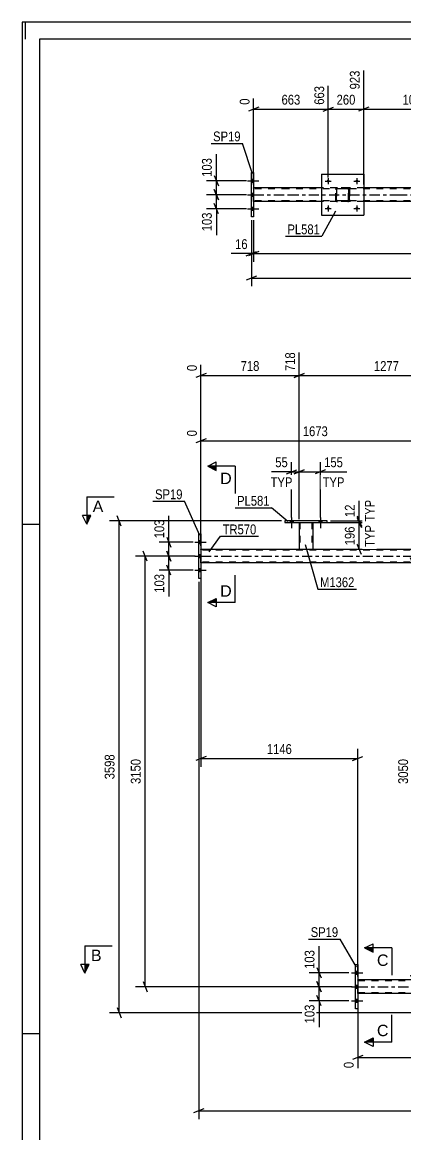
# Model space of a CAD drawing. Header units: millimetres. Extents: x 0 to 841, y 0 to 594.
# Drawn here: x 0 to 111.9, y 268.7 to 594 of the extents above; entities that cross this region are included whole.
import ezdxf

# ---------------------------------------------------------------- set-up
doc = ezdxf.new("R2010")
doc.units = ezdxf.units.MM
doc.linetypes.add('DXK_LINE_DOT2', pattern=[3.9198, 1.9599, -1.9599])
doc.linetypes.add('DXK_LINE_DOT3', pattern=[5.9187, 2.979, -0.9799, 0.9799, -0.9799])
doc.styles.add('Arial', font='ARIAL.TTF', dxfattribs={"height": 0.2})
doc.styles.add('Arial Narrow', font='ARIALN.TTF', dxfattribs={"height": 0.2})

# ---------------------------------------------------------------- blocks, each defined once
blk = doc.blocks.new('Unknown-103655156-1133')
at = {"color": 5, "linetype": 'Continuous'}
for p, q in [((841, 594), (0, 594)), ((0, 594), (0, 0)), ((1, 589), (1, 594)), ((836, 589), (5, 589)), ((5, 589), (5, 5)), ((5, 447), (0, 447)), ((5, 298), (0, 298))]:
    blk.add_line(p, q, dxfattribs=at)
blk = doc.blocks.new('Bolt-103655156-2915 - 2883')
at = {"linetype": 'Continuous'}
for points in [[(67.67, 547.19), (67.67, 548.07), (67.03, 548.07), (67.03, 547.19)], [(67.67, 547.19), (67.67, 548.07), (67.03, 548.07), (67.03, 547.19)], [(67.67, 547.19), (67.67, 548.07), (67.03, 548.07), (67.03, 547.19)], [(67.67, 543.09), (67.67, 543.97), (67.03, 543.97), (67.03, 543.09)], [(67.67, 543.09), (67.67, 543.97), (67.03, 543.97), (67.03, 543.09)], [(67.67, 538.99), (67.67, 539.87), (67.03, 539.87), (67.03, 538.99)], [(67.67, 538.99), (67.67, 539.87), (67.03, 539.87), (67.03, 538.99)], [(67.67, 538.99), (67.67, 539.87), (67.03, 539.87), (67.03, 538.99)]]:
    blk.add_hatch(color=1, dxfattribs=at).paths.add_polyline_path(points)
at = {"color": 1, "linetype": 'Continuous'}
for p, q in [((65.87, 547.63), (69.19, 547.63)), ((65.87, 547.63), (69.19, 547.63)), ((65.87, 547.63), (69.19, 547.63)), ((67.03, 548.07), (67.67, 548.07)), ((67.03, 548.07), (67.67, 548.07)), ((67.03, 548.07), (67.67, 548.07)), ((67.03, 547.19), (67.67, 547.19)), ((67.03, 547.19), (67.67, 547.19)), ((67.03, 547.19), (67.67, 547.19)), ((65.87, 543.53), (69.19, 543.53)), ((65.87, 543.53), (69.19, 543.53)), ((67.03, 543.97), (67.67, 543.97)), ((67.03, 543.97), (67.67, 543.97)), ((67.03, 543.09), (67.67, 543.09)), ((67.03, 543.09), (67.67, 543.09)), ((65.87, 539.43), (69.19, 539.43)), ((65.87, 539.43), (69.19, 539.43)), ((65.87, 539.43), (69.19, 539.43)), ((67.03, 539.87), (67.67, 539.87)), ((67.03, 539.87), (67.67, 539.87)), ((67.03, 539.87), (67.67, 539.87)), ((67.03, 538.99), (67.67, 538.99)), ((67.03, 538.99), (67.67, 538.99)), ((67.03, 538.99), (67.67, 538.99))]:
    blk.add_line(p, q, dxfattribs=at)
blk = doc.blocks.new('Part-103655156-2920 - 2883')
at = {"color": 2, "linetype": 'Continuous'}
for p, q in [((77.79, 545.53), (67.67, 545.53)), ((87.49, 545.53), (77.89, 545.53)), ((109.49, 545.53), (99.89, 545.53)), ((127.87, 545.53), (109.59, 545.53)), ((77.79, 541.53), (67.67, 541.53)), ((87.49, 541.53), (77.89, 541.53)), ((109.49, 541.53), (99.89, 541.53)), ((127.87, 541.53), (109.59, 541.53))]:
    blk.add_line(p, q, dxfattribs=at)
at = {"color": 7, "linetype": 'DXK_LINE_DOT2'}
for p, q in [((67.67, 541.53), (67.67, 545.53)), ((77.79, 545.29), (67.67, 545.29)), ((109.49, 545.29), (77.89, 545.29)), ((99.89, 545.53), (87.49, 545.53)), ((752.38, 545.29), (109.59, 545.29)), ((77.79, 541.77), (67.67, 541.77)), ((109.49, 541.77), (77.89, 541.77)), ((99.89, 541.53), (87.49, 541.53)), ((752.38, 541.77), (109.59, 541.77))]:
    blk.add_line(p, q, dxfattribs=at)
at = {"color": 7, "linetype": 'DXK_LINE_DOT3'}
for p, q in [((67.67, 543.53), (77.79, 543.53)), ((77.89, 543.53), (109.49, 543.53)), ((109.59, 543.53), (752.38, 543.53))]:
    blk.add_line(p, q, dxfattribs=at)
blk = doc.blocks.new('Part-103655156-2999 - 2883')
at = {"color": 7, "linetype": 'DXK_LINE_DOT2'}
for p, q in [((91.69, 545.05), (91.73, 545.23)), ((91.73, 545.23), (91.69, 545.05)), ((91.69, 542.01), (91.69, 545.05)), ((91.69, 545.05), (91.69, 545.05)), ((91.69, 542.01), (91.69, 545.05)), ((91.93, 545.05), (91.95, 545.14)), ((91.95, 545.14), (91.93, 545.05)), ((91.93, 542.01), (91.93, 545.05)), ((91.93, 545.05), (91.93, 545.05)), ((91.93, 545.05), (91.93, 542.01)), ((91.95, 545.14), (92, 545.22)), ((92, 545.22), (91.95, 545.14)), ((91.99, 545.49), (92.17, 545.53)), ((92.17, 545.53), (91.99, 545.49)), ((92, 545.22), (92.08, 545.27)), ((92.08, 545.27), (92, 545.22)), ((92.17, 545.29), (92.08, 545.27)), ((95.21, 545.53), (92.17, 545.53)), ((95.21, 545.29), (92.17, 545.29)), ((95.21, 545.53), (95.39, 545.49)), ((95.39, 545.49), (95.21, 545.53)), ((95.21, 545.29), (95.3, 545.27)), ((95.3, 545.27), (95.38, 545.22)), ((95.38, 545.22), (95.3, 545.27)), ((95.38, 545.22), (95.43, 545.14)), ((95.43, 545.14), (95.38, 545.22)), ((95.43, 545.14), (95.45, 545.05)), ((95.45, 545.05), (95.43, 545.14)), ((95.45, 542.01), (95.45, 545.05)), ((95.45, 545.05), (95.45, 545.05)), ((95.45, 545.05), (95.45, 542.01)), ((95.65, 545.23), (95.69, 545.05)), ((95.69, 545.05), (95.65, 545.23)), ((95.69, 542.01), (95.69, 545.05)), ((95.69, 545.05), (95.69, 545.05)), ((95.69, 545.05), (95.69, 542.01)), ((91.69, 542.01), (91.69, 542.01)), ((91.73, 541.83), (91.69, 542.01)), ((91.69, 542.01), (91.73, 541.83)), ((91.93, 542.01), (91.93, 542.01)), ((91.95, 541.92), (91.93, 542.01)), ((91.93, 542.01), (91.95, 541.92)), ((92, 541.84), (91.95, 541.92)), ((91.95, 541.92), (92, 541.84)), ((92.17, 541.53), (91.99, 541.57)), ((91.99, 541.57), (92.17, 541.53)), ((92.08, 541.79), (92, 541.84)), ((92, 541.84), (92.08, 541.79)), ((92.17, 541.77), (92.08, 541.79)), ((95.21, 541.77), (92.17, 541.77)), ((95.21, 541.53), (92.17, 541.53)), ((95.3, 541.79), (95.21, 541.77)), ((95.39, 541.57), (95.21, 541.53)), ((95.21, 541.53), (95.39, 541.57)), ((95.38, 541.84), (95.3, 541.79)), ((95.3, 541.79), (95.38, 541.84)), ((95.43, 541.92), (95.38, 541.84)), ((95.38, 541.84), (95.43, 541.92)), ((95.45, 542.01), (95.43, 541.92)), ((95.43, 541.92), (95.45, 542.01)), ((95.45, 542.01), (95.45, 542.01)), ((95.69, 542.01), (95.65, 541.83)), ((95.65, 541.83), (95.69, 542.01)), ((95.69, 542.01), (95.69, 542.01))]:
    blk.add_line(p, q, dxfattribs=at)
at = {"color": 7, "linetype": 'DXK_LINE_DOT3'}
blk.add_line((93.69, 543.53), (93.69, 543.53), dxfattribs=at)
at = {"color": 7, "linetype": 'DXK_LINE_DOT2'}
for centre, start, end in [((92.17, 545.05), 112.5, 157.5), ((92.17, 545.05), 112.5, 157.5), ((95.21, 545.05), 22.5, 67.5), ((95.21, 545.05), 22.5, 67.5), ((92.17, 542.01), 202.5, 247.5), ((92.17, 542.01), 202.5, 247.5), ((95.21, 542.01), 292.5, 337.5), ((95.21, 542.01), 292.5, 337.5)]:
    blk.add_arc(centre, 0.48, start, end, dxfattribs=at)
blk = doc.blocks.new('Part-103655156-2946 - 2883')
at = {"color": 2, "linetype": 'Continuous'}
for p, q in [((67.03, 550.03), (67.67, 550.03)), ((67.03, 537.03), (67.03, 550.03)), ((67.67, 550.03), (67.67, 537.03)), ((67.67, 537.03), (67.03, 537.03))]:
    blk.add_line(p, q, dxfattribs=at)
blk = doc.blocks.new('Part-103655156-2998 - 2883')
at = {"color": 2, "linetype": 'Continuous'}
for p, q in [((87.49, 549.53), (87.49, 537.53)), ((87.49, 549.53), (99.89, 549.53)), ((99.89, 549.53), (99.89, 537.53)), ((87.49, 537.53), (99.89, 537.53))]:
    blk.add_line(p, q, dxfattribs=at)
blk = doc.blocks.new('Bolt-103655156-3103 - 2883')
at = {"linetype": 'Continuous'}
for points in [[(89.93, 547.53, -1), (89.05, 547.53, -1)], [(98.33, 547.53, -1), (97.45, 547.53, -1)]]:
    blk.add_hatch(color=1, dxfattribs=at).paths.add_polyline_path(points)
at = {"color": 1, "linetype": 'Continuous'}
for p, q in [((88.61, 547.53), (90.37, 547.53)), ((89.49, 548.41), (89.49, 546.65)), ((97.01, 547.53), (98.77, 547.53)), ((97.89, 548.41), (97.89, 546.65))]:
    blk.add_line(p, q, dxfattribs=at)
blk = doc.blocks.new('Bolt-103655156-3104 - 2883')
at = {"linetype": 'Continuous'}
for points in [[(89.93, 539.53, -1), (89.05, 539.53, -1)], [(98.33, 539.53, -1), (97.45, 539.53, -1)]]:
    blk.add_hatch(color=1, dxfattribs=at).paths.add_polyline_path(points)
at = {"color": 1, "linetype": 'Continuous'}
for p, q in [((89.49, 540.41), (89.49, 538.65)), ((97.89, 540.41), (97.89, 538.65)), ((88.61, 539.53), (90.37, 539.53)), ((97.01, 539.53), (98.77, 539.53))]:
    blk.add_line(p, q, dxfattribs=at)
blk = doc.blocks.new('Bolt-103655156-3763 - 3756')
at = {"linetype": 'Continuous'}
for points in [[(78.35, 447.6), (79.23, 447.6), (79.23, 448.08), (78.35, 448.08)], [(86.75, 447.6), (87.63, 447.6), (87.63, 448.08), (86.75, 448.08)]]:
    blk.add_hatch(color=1, dxfattribs=at).paths.add_polyline_path(points)
at = {"color": 1, "linetype": 'Continuous'}
for p, q in [((78.79, 449.08), (78.79, 445.96)), ((87.19, 449.08), (87.19, 445.96)), ((78.35, 448.08), (78.35, 447.6)), ((79.23, 448.08), (79.23, 447.6)), ((86.75, 448.08), (86.75, 447.6)), ((87.63, 448.08), (87.63, 447.6))]:
    blk.add_line(p, q, dxfattribs=at)
blk = doc.blocks.new('Part-103655156-3783 - 3756')
at = {"color": 2, "linetype": 'Continuous'}
for p, q in [((80.99, 447.6), (80.99, 439.76)), ((84.99, 447.6), (84.99, 439.76)), ((80.99, 439.76), (84.99, 439.76))]:
    blk.add_line(p, q, dxfattribs=at)
at = {"color": 7, "linetype": 'DXK_LINE_DOT2'}
for p, q in [((80.99, 447.6), (84.99, 447.6)), ((80.99, 447.6), (80.99, 447.6)), ((80.99, 447.6), (80.99, 447.6)), ((81.23, 447.6), (81.23, 439.76)), ((84.75, 447.6), (84.75, 439.76)), ((84.99, 447.6), (84.99, 447.6)), ((84.99, 447.6), (84.99, 447.6)), ((84.73, 439.76), (84.69, 439.76)), ((84.69, 439.76), (84.73, 439.76)), ((84.75, 439.76), (84.73, 439.76)), ((84.73, 439.76), (84.75, 439.76))]:
    blk.add_line(p, q, dxfattribs=at)
blk = doc.blocks.new('Part-103655156-3788 - 3756')
at = {"color": 2, "linetype": 'Continuous'}
for p, q in [((76.79, 448.08), (76.79, 447.6)), ((89.19, 448.08), (76.79, 448.08)), ((76.79, 447.6), (89.19, 447.6)), ((89.19, 447.6), (89.19, 448.08))]:
    blk.add_line(p, q, dxfattribs=at)
blk = doc.blocks.new('Bolt-103655156-3792 - 3756')
at = {"linetype": 'Continuous'}
for points in [[(78.35, 447.6), (79.23, 447.6), (79.23, 448.08), (78.35, 448.08)], [(86.75, 447.6), (87.63, 447.6), (87.63, 448.08), (86.75, 448.08)]]:
    blk.add_hatch(color=1, dxfattribs=at).paths.add_polyline_path(points)
at = {"color": 1, "linetype": 'Continuous'}
for p, q in [((78.79, 449.08), (78.79, 445.96)), ((87.19, 449.08), (87.19, 445.96)), ((78.35, 448.08), (78.35, 447.6)), ((79.23, 448.08), (79.23, 447.6)), ((86.75, 448.08), (86.75, 447.6)), ((87.63, 448.08), (87.63, 447.6))]:
    blk.add_line(p, q, dxfattribs=at)
blk = doc.blocks.new('Bolt-103655156-3946 - 3756')
at = {"linetype": 'Continuous'}
for points in [[(98.12, 315.42), (98.12, 316.3), (97.48, 316.3), (97.48, 315.42)], [(98.12, 315.42), (98.12, 316.3), (97.48, 316.3), (97.48, 315.42)], [(98.12, 315.42), (98.12, 316.3), (97.48, 316.3), (97.48, 315.42)], [(98.12, 311.32), (98.12, 312.2), (97.48, 312.2), (97.48, 311.32)], [(98.12, 311.32), (98.12, 312.2), (97.48, 312.2), (97.48, 311.32)], [(98.12, 307.22), (98.12, 308.1), (97.48, 308.1), (97.48, 307.22)], [(98.12, 307.22), (98.12, 308.1), (97.48, 308.1), (97.48, 307.22)], [(98.12, 307.22), (98.12, 308.1), (97.48, 308.1), (97.48, 307.22)]]:
    blk.add_hatch(color=1, dxfattribs=at).paths.add_polyline_path(points)
at = {"color": 1, "linetype": 'Continuous'}
for p, q in [((96.32, 315.86), (99.64, 315.86)), ((96.32, 315.86), (99.64, 315.86)), ((96.32, 315.86), (99.64, 315.86)), ((97.48, 316.3), (98.12, 316.3)), ((97.48, 316.3), (98.12, 316.3)), ((97.48, 316.3), (98.12, 316.3)), ((97.48, 315.42), (98.12, 315.42)), ((97.48, 315.42), (98.12, 315.42)), ((97.48, 315.42), (98.12, 315.42)), ((96.32, 311.76), (99.64, 311.76)), ((96.32, 311.76), (99.64, 311.76)), ((97.48, 312.2), (98.12, 312.2)), ((97.48, 312.2), (98.12, 312.2)), ((97.48, 311.32), (98.12, 311.32)), ((97.48, 311.32), (98.12, 311.32)), ((96.32, 307.66), (99.64, 307.66)), ((96.32, 307.66), (99.64, 307.66)), ((96.32, 307.66), (99.64, 307.66)), ((97.48, 308.1), (98.12, 308.1)), ((97.48, 308.1), (98.12, 308.1)), ((97.48, 308.1), (98.12, 308.1)), ((97.48, 307.22), (98.12, 307.22)), ((97.48, 307.22), (98.12, 307.22)), ((97.48, 307.22), (98.12, 307.22))]:
    blk.add_line(p, q, dxfattribs=at)
blk = doc.blocks.new('Bolt-103655156-3947 - 3756')
at = {"linetype": 'Continuous'}
for points in [[(52.26, 441.42), (52.26, 442.3), (51.62, 442.3), (51.62, 441.42)], [(52.26, 441.42), (52.26, 442.3), (51.62, 442.3), (51.62, 441.42)], [(52.26, 441.42), (52.26, 442.3), (51.62, 442.3), (51.62, 441.42)], [(52.26, 437.32), (52.26, 438.2), (51.62, 438.2), (51.62, 437.32)], [(52.26, 437.32), (52.26, 438.2), (51.62, 438.2), (51.62, 437.32)], [(52.26, 433.22), (52.26, 434.1), (51.62, 434.1), (51.62, 433.22)], [(52.26, 433.22), (52.26, 434.1), (51.62, 434.1), (51.62, 433.22)], [(52.26, 433.22), (52.26, 434.1), (51.62, 434.1), (51.62, 433.22)]]:
    blk.add_hatch(color=1, dxfattribs=at).paths.add_polyline_path(points)
at = {"color": 1, "linetype": 'Continuous'}
for p, q in [((50.46, 441.86), (53.78, 441.86)), ((50.46, 441.86), (53.78, 441.86)), ((50.46, 441.86), (53.78, 441.86)), ((51.62, 442.3), (52.26, 442.3)), ((51.62, 442.3), (52.26, 442.3)), ((51.62, 442.3), (52.26, 442.3)), ((51.62, 441.42), (52.26, 441.42)), ((51.62, 441.42), (52.26, 441.42)), ((51.62, 441.42), (52.26, 441.42)), ((50.46, 437.76), (53.78, 437.76)), ((50.46, 437.76), (53.78, 437.76)), ((51.62, 438.2), (52.26, 438.2)), ((51.62, 438.2), (52.26, 438.2)), ((51.62, 437.32), (52.26, 437.32)), ((51.62, 437.32), (52.26, 437.32)), ((50.46, 433.66), (53.78, 433.66)), ((50.46, 433.66), (53.78, 433.66)), ((50.46, 433.66), (53.78, 433.66)), ((51.62, 434.1), (52.26, 434.1)), ((51.62, 434.1), (52.26, 434.1)), ((51.62, 434.1), (52.26, 434.1)), ((51.62, 433.22), (52.26, 433.22)), ((51.62, 433.22), (52.26, 433.22)), ((51.62, 433.22), (52.26, 433.22))]:
    blk.add_line(p, q, dxfattribs=at)
blk = doc.blocks.new('Part-103655156-3975 - 3756')
at = {"color": 2, "linetype": 'Continuous'}
for p, q in [((163.59, 313.76), (98.12, 313.76)), ((243.98, 309.76), (98.12, 309.76))]:
    blk.add_line(p, q, dxfattribs=at)
at = {"color": 7, "linetype": 'DXK_LINE_DOT2'}
for p, q in [((98.12, 309.76), (98.12, 313.76)), ((656.85, 313.52), (98.12, 313.52)), ((656.85, 310), (98.12, 310))]:
    blk.add_line(p, q, dxfattribs=at)
at = {"color": 7, "linetype": 'DXK_LINE_DOT3'}
blk.add_line((98.12, 311.76), (656.85, 311.76), dxfattribs=at)
blk = doc.blocks.new('Part-103655156-3980 - 3756')
at = {"color": 2, "linetype": 'Continuous'}
for p, q in [((97.48, 305.26), (97.48, 318.26)), ((97.48, 318.26), (98.12, 318.26)), ((98.12, 318.26), (98.12, 305.26)), ((98.12, 305.26), (97.48, 305.26))]:
    blk.add_line(p, q, dxfattribs=at)
blk = doc.blocks.new('Part-103655156-3996 - 3756')
at = {"color": 2, "linetype": 'Continuous'}
for p, q in [((52.26, 439.76), (752.38, 439.76)), ((119.19, 435.76), (52.26, 435.76))]:
    blk.add_line(p, q, dxfattribs=at)
at = {"color": 7, "linetype": 'DXK_LINE_DOT2'}
for p, q in [((52.26, 435.76), (52.26, 439.76)), ((752.38, 439.52), (52.26, 439.52)), ((752.38, 436), (52.26, 436))]:
    blk.add_line(p, q, dxfattribs=at)
at = {"color": 7, "linetype": 'DXK_LINE_DOT3'}
blk.add_line((52.26, 437.76), (752.38, 437.76), dxfattribs=at)
blk = doc.blocks.new('Part-103655156-4181 - 3756')
at = {"color": 2, "linetype": 'Continuous'}
for p, q in [((51.62, 431.26), (51.62, 444.26)), ((51.62, 444.26), (52.26, 444.26)), ((52.26, 444.26), (52.26, 431.26)), ((52.26, 431.26), (51.62, 431.26))]:
    blk.add_line(p, q, dxfattribs=at)
blk = doc.blocks.new('StraightDimension-103655156-3594 - 2883')
at = {"color": 7, "linetype": 'Continuous'}
for p, q in [((65.58, 543.53), (53.93, 543.53)), ((56.18, 545.03), (57.38, 542.03)), ((56.78, 539.43), (56.78, 543.53)), ((57.38, 537.93), (56.18, 540.93)), ((65.58, 539.43), (53.93, 539.43))]:
    blk.add_line(p, q, dxfattribs=at)
at = {"color": 0}
blk.add_wipeout([(56.03, 538.91), (51.83, 538.91), (51.83, 532.22), (56.03, 532.22)], dxfattribs=at)
at = {"color": 7, "linetype": 'Continuous'}
blk.add_line((56.78, 539.43), (56.78, 531.7), dxfattribs=at)
blk.add_line((56.78, 539.43), (56.78, 531.7), dxfattribs=at)
at = {"color": 3, "style": 'Arial Narrow'}
blk.add_text('103', height=2.863, rotation=90.0002, dxfattribs=at).set_placement((55.43, 532.82))
blk = doc.blocks.new('StraightDimension-103655156-3546 - 2883')
at = {"color": 7, "linetype": 'Continuous'}
for p, q in [((99.89, 546.53), (99.89, 579.84)), ((129.87, 548.53), (129.87, 577.17)), ((101.39, 569.15), (98.39, 567.95)), ((99.89, 568.55), (129.87, 568.55)), ((128.37, 567.95), (131.37, 569.15))]:
    blk.add_line(p, q, dxfattribs=at)
at = {"color": 0, "linetype": 'Continuous'}
blk.add_wipeout([(129.27, 577.77), (125.07, 577.77), (125.07, 569.25), (129.27, 569.25)], dxfattribs=at)
at = {"color": 0}
blk.add_wipeout([(119.14, 569.3), (119.14, 573.5), (110.62, 573.5), (110.62, 569.3)], dxfattribs=at)
at = {"color": 3, "linetype": 'Continuous', "style": 'Arial Narrow'}
blk.add_text('1940', height=2.863, rotation=90.0002, dxfattribs=at).set_placement((128.67, 569.85))
at = {"color": 3, "style": 'Arial Narrow'}
blk.add_text('1017', height=2.863, dxfattribs=at).set_placement((111.22, 569.9))
blk = doc.blocks.new('StraightDimension-103655156-3560 - 2883')
at = {"color": 7, "linetype": 'Continuous'}
for p, q in [((99.89, 546.53), (99.89, 579.84)), ((89.49, 548.53), (89.49, 575.34)), ((87.99, 567.95), (90.99, 569.15)), ((89.49, 568.55), (99.89, 568.55)), ((101.39, 569.15), (98.39, 567.95))]:
    blk.add_line(p, q, dxfattribs=at)
at = {"color": 0}
blk.add_wipeout([(98.03, 569.3), (98.03, 573.5), (91.35, 573.5), (91.35, 569.3)], dxfattribs=at)
at = {"color": 0, "linetype": 'Continuous'}
blk.add_wipeout([(99.29, 580.44), (95.09, 580.44), (95.09, 573.75), (99.29, 573.75)], dxfattribs=at)
at = {"color": 3, "linetype": 'Continuous', "style": 'Arial Narrow'}
blk.add_text('923', height=2.863, rotation=90.0002, dxfattribs=at).set_placement((98.69, 574.35))
at = {"color": 3, "style": 'Arial Narrow'}
blk.add_text('260', height=2.863, dxfattribs=at).set_placement((91.95, 569.9))
blk = doc.blocks.new('StraightDimension-103655156-3574 - 2883')
at = {"color": 7, "linetype": 'Continuous'}
for p, q in [((89.49, 548.53), (89.49, 575.34)), ((67.67, 546.53), (67.67, 571.68)), ((69.17, 569.15), (66.17, 567.95)), ((67.67, 568.55), (89.49, 568.55)), ((87.99, 567.95), (90.99, 569.15))]:
    blk.add_line(p, q, dxfattribs=at)
at = {"color": 0, "linetype": 'Continuous'}
for points in [[(88.89, 575.94), (84.69, 575.94), (84.69, 569.25), (88.89, 569.25)], [(67.07, 572.28), (62.87, 572.28), (62.87, 569.25), (67.07, 569.25)]]:
    blk.add_wipeout(points, dxfattribs=at)
at = {"color": 0}
blk.add_wipeout([(81.92, 569.3), (81.92, 573.5), (75.24, 573.5), (75.24, 569.3)], dxfattribs=at)
at = {"color": 3, "style": 'Arial Narrow'}
blk.add_text('663', height=2.863, dxfattribs=at).set_placement((75.84, 569.9))
at = {"color": 3, "linetype": 'Continuous', "style": 'Arial Narrow'}
for s, height, p in [('663', 2.863, (88.29, 569.85)), ('0', 2.86, (66.47, 569.85))]:
    blk.add_text(s, height=height, rotation=90.0002, dxfattribs=at).set_placement(p)
blk = doc.blocks.new('StraightDimension-103655156-3584 - 2883')
at = {"color": 7, "linetype": 'Continuous'}
for p, q in [((65.58, 547.63), (53.93, 547.63)), ((56.18, 549.13), (57.38, 546.13)), ((56.78, 543.53), (56.78, 547.63)), ((65.58, 543.53), (53.93, 543.53)), ((57.38, 542.03), (56.18, 545.03))]:
    blk.add_line(p, q, dxfattribs=at)
at = {"color": 0}
blk.add_wipeout([(56.03, 554.84), (51.83, 554.84), (51.83, 548.16), (56.03, 548.16)], dxfattribs=at)
at = {"color": 7, "linetype": 'Continuous'}
blk.add_line((56.78, 547.63), (56.78, 555.37), dxfattribs=at)
blk.add_line((56.78, 547.63), (56.78, 555.37), dxfattribs=at)
at = {"color": 3, "style": 'Arial Narrow'}
blk.add_text('103', height=2.863, rotation=90.0002, dxfattribs=at).set_placement((55.43, 548.76))
blk = doc.blocks.new('StraightDimension-103655156-3615 - 2883')
at = {"color": 7, "linetype": 'Continuous'}
for p, q in [((67.67, 536.03), (67.67, 523.88)), ((69.17, 526.88), (66.17, 525.68)), ((67.67, 526.28), (752.38, 526.28))]:
    blk.add_line(p, q, dxfattribs=at)
blk = doc.blocks.new('StraightDimension-103655156-3625 - 2883')
at = {"color": 7, "linetype": 'Continuous'}
for p, q in [((67.03, 536.03), (67.03, 523.88)), ((67.67, 536.03), (67.67, 523.88)), ((65.53, 525.68), (68.53, 526.88)), ((69.17, 526.88), (66.17, 525.68)), ((67.03, 526.28), (67.67, 526.28))]:
    blk.add_line(p, q, dxfattribs=at)
at = {"color": 0}
blk.add_wipeout([(66.5, 527.03), (66.5, 531.23), (61.65, 531.23), (61.65, 527.03)], dxfattribs=at)
at = {"color": 7, "linetype": 'Continuous'}
blk.add_line((67.03, 526.28), (61.12, 526.28), dxfattribs=at)
blk.add_line((67.03, 526.28), (61.12, 526.28), dxfattribs=at)
at = {"color": 3, "style": 'Arial Narrow'}
blk.add_text('16', height=2.863, dxfattribs=at).set_placement((62.25, 527.63))
blk = doc.blocks.new('StraightDimension-103655156-3636 - 2883')
at = {"color": 7, "linetype": 'Continuous'}
for p, q in [((67.03, 536.03), (67.03, 516.73)), ((68.53, 519.73), (65.53, 518.53)), ((67.03, 519.13), (753.02, 519.13))]:
    blk.add_line(p, q, dxfattribs=at)
blk = doc.blocks.new('StraightDimension-103655156-5125 - 3756')
at = {"color": 7, "linetype": 'Continuous'}
for p, q in [((42.27, 439.26), (43.47, 436.26)), ((49.96, 437.76), (40.02, 437.76)), ((42.87, 433.66), (42.87, 437.76)), ((49.96, 433.66), (40.02, 433.66)), ((43.47, 432.16), (42.27, 435.16))]:
    blk.add_line(p, q, dxfattribs=at)
at = {"color": 0}
blk.add_wipeout([(42.12, 433.13), (37.92, 433.13), (37.92, 426.45), (42.12, 426.45)], dxfattribs=at)
at = {"color": 7, "linetype": 'Continuous'}
blk.add_line((42.87, 433.66), (42.87, 425.92), dxfattribs=at)
blk.add_line((42.87, 433.66), (42.87, 425.92), dxfattribs=at)
at = {"color": 3, "style": 'Arial Narrow'}
blk.add_text('103', height=2.863, rotation=90.0002, dxfattribs=at).set_placement((41.52, 427.05))
blk = doc.blocks.new('StraightDimension-103655156-4914 - 3756')
at = {"color": 7, "linetype": 'Continuous'}
for p, q in [((52.26, 434.76), (52.26, 376.13)), ((98.12, 314.76), (98.12, 381.38)), ((53.76, 379.13), (50.76, 377.93)), ((52.26, 378.53), (98.12, 378.53)), ((96.62, 377.93), (99.62, 379.13))]:
    blk.add_line(p, q, dxfattribs=at)
at = {"color": 0}
blk.add_wipeout([(79.45, 379.28), (79.45, 383.48), (70.94, 383.48), (70.94, 379.28)], dxfattribs=at)
at = {"color": 3, "style": 'Arial Narrow'}
blk.add_text('1146', height=2.863, dxfattribs=at).set_placement((71.54, 379.88))
blk = doc.blocks.new('StraightDimension-103655156-4549 - 3756')
at = {"color": 7, "linetype": 'Continuous'}
for p, q in [((51.62, 430.26), (51.62, 273.02)), ((53.12, 276.02), (50.12, 274.82)), ((51.62, 275.42), (795.3, 275.42))]:
    blk.add_line(p, q, dxfattribs=at)
blk = doc.blocks.new('StraightDimension-103655156-4942 - 3756')
at = {"color": 7, "linetype": 'Continuous'}
for p, q in [((97.98, 449.1), (99.18, 446.1)), ((85.99, 447.6), (100.98, 447.6)), ((98.58, 439.76), (98.58, 447.6)), ((85.99, 439.76), (100.98, 439.76)), ((99.18, 438.26), (97.98, 441.26))]:
    blk.add_line(p, q, dxfattribs=at)
at = {"color": 0}
blk.add_wipeout([(97.83, 447.02), (93.63, 447.02), (93.63, 440.34), (97.83, 440.34)], dxfattribs=at)
at = {"color": 0, "linetype": 'Continuous'}
blk.add_wipeout([(103.68, 447.47), (99.48, 447.47), (99.48, 439.88), (103.68, 439.88)], dxfattribs=at)
at = {"color": 3, "style": 'Arial Narrow'}
blk.add_text('196', height=2.863, rotation=90.0002, dxfattribs=at).set_placement((97.23, 440.94))
at = {"color": 3, "linetype": 'Continuous', "style": 'Arial Narrow'}
blk.add_text('TYP', height=2.863, rotation=90.0002, dxfattribs=at).set_placement((103.08, 440.48))
blk = doc.blocks.new('StraightDimension-103655156-8568 - 3756')
at = {"color": 7, "linetype": 'Continuous'}
for p, q in [((163.59, 312.76), (163.59, 282.45)), ((98.12, 308.76), (98.12, 287.94)), ((99.62, 291.67), (96.62, 290.47)), ((98.12, 291.07), (163.59, 291.07)), ((162.09, 290.47), (165.09, 291.67))]:
    blk.add_line(p, q, dxfattribs=at)
at = {"color": 0}
blk.add_wipeout([(135.11, 291.82), (135.11, 296.02), (126.6, 296.02), (126.6, 291.82)], dxfattribs=at)
at = {"color": 0, "linetype": 'Continuous'}
for points in [[(97.52, 290.37), (93.32, 290.37), (93.32, 287.34), (97.52, 287.34)], [(162.99, 290.37), (158.79, 290.37), (158.79, 281.85), (162.99, 281.85)]]:
    blk.add_wipeout(points, dxfattribs=at)
at = {"color": 3, "style": 'Arial Narrow'}
blk.add_text('1637', height=2.863, dxfattribs=at).set_placement((127.2, 292.42))
at = {"color": 3, "linetype": 'Continuous', "style": 'Arial Narrow'}
for s, height, p in [('0', 2.86, (96.92, 287.94)), ('1637', 2.863, (162.39, 282.45))]:
    blk.add_text(s, height=height, rotation=90.0002, dxfattribs=at).set_placement(p)
blk = doc.blocks.new('StraightDimension-103655156-12560 - 3756')
at = {"color": 7, "linetype": 'Continuous'}
for p, q in [((114.79, 434.26), (113.59, 437.26)), ((116.53, 435.76), (111.34, 435.76)), ((114.19, 313.76), (114.19, 435.76)), ((113.27, 313.76), (111.34, 313.76)), ((113.59, 315.26), (114.79, 312.26))]:
    blk.add_line(p, q, dxfattribs=at)
at = {"color": 0}
blk.add_wipeout([(113.44, 379.01), (109.24, 379.01), (109.24, 370.5), (113.44, 370.5)], dxfattribs=at)
at = {"color": 3, "style": 'Arial Narrow'}
blk.add_text('3050', height=2.863, rotation=90.0002, dxfattribs=at).set_placement((112.84, 371.1))
blk = doc.blocks.new('StraightDimension-103655156-15817 - 3756')
at = {"color": 7, "linetype": 'Continuous'}
for p, q in [((78.79, 449.08), (78.79, 465.3)), ((80.99, 448.6), (80.99, 465.3)), ((77.29, 461.85), (80.29, 463.05)), ((78.79, 462.45), (80.99, 462.45)), ((82.49, 463.05), (79.49, 461.85))]:
    blk.add_line(p, q, dxfattribs=at)
at = {"color": 0}
blk.add_wipeout([(78.26, 463.2), (78.26, 467.4), (73.41, 467.4), (73.41, 463.2)], dxfattribs=at)
at = {"color": 7, "linetype": 'Continuous'}
blk.add_line((78.79, 462.45), (72.88, 462.45), dxfattribs=at)
at = {"color": 3, "style": 'Arial Narrow'}
blk.add_text('55', height=2.863, dxfattribs=at).set_placement((74.01, 463.8))
at = {"color": 0, "linetype": 'Continuous'}
blk.add_wipeout([(79.63, 457.35), (79.63, 461.55), (72.04, 461.55), (72.04, 457.35)], dxfattribs=at)
at = {"color": 7, "linetype": 'Continuous'}
blk.add_line((78.79, 462.45), (72.88, 462.45), dxfattribs=at)
at = {"color": 3, "linetype": 'Continuous', "style": 'Arial Narrow'}
blk.add_text('TYP', height=2.863, dxfattribs=at).set_placement((72.64, 457.95))
blk = doc.blocks.new('StraightDimension-103655156-9469 - 3756')
at = {"color": 7, "linetype": 'Continuous'}
for p, q in [((132.07, 448.6), (132.07, 499.23)), ((80.99, 448.6), (80.99, 497.4)), ((82.49, 491.22), (79.49, 490.02)), ((130.57, 490.02), (133.57, 491.22)), ((80.99, 490.62), (132.07, 490.62))]:
    blk.add_line(p, q, dxfattribs=at)
at = {"color": 0, "linetype": 'Continuous'}
blk.add_wipeout([(131.47, 499.83), (127.27, 499.83), (127.27, 491.32), (131.47, 491.32)], dxfattribs=at)
at = {"color": 0}
blk.add_wipeout([(110.78, 491.37), (110.78, 495.57), (102.27, 495.57), (102.27, 491.37)], dxfattribs=at)
at = {"color": 3, "linetype": 'Continuous', "style": 'Arial Narrow'}
blk.add_text('1995', height=2.863, rotation=90.0002, dxfattribs=at).set_placement((130.87, 491.92))
at = {"color": 3, "style": 'Arial Narrow'}
blk.add_text('1277', height=2.863, dxfattribs=at).set_placement((102.87, 491.97))
blk = doc.blocks.new('StraightDimension-103655156-5135 - 3756')
at = {"color": 7, "linetype": 'Continuous'}
for p, q in [((42.27, 443.36), (43.47, 440.36)), ((49.96, 441.86), (40.02, 441.86)), ((43.47, 436.26), (42.27, 439.26)), ((42.87, 437.76), (42.87, 441.86)), ((49.96, 437.76), (40.02, 437.76))]:
    blk.add_line(p, q, dxfattribs=at)
at = {"color": 0}
blk.add_wipeout([(42.12, 449.06), (37.92, 449.06), (37.92, 442.38), (42.12, 442.38)], dxfattribs=at)
at = {"color": 7, "linetype": 'Continuous'}
blk.add_line((42.87, 441.86), (42.87, 449.59), dxfattribs=at)
blk.add_line((42.87, 441.86), (42.87, 449.59), dxfattribs=at)
at = {"color": 3, "style": 'Arial Narrow'}
blk.add_text('103', height=2.863, rotation=90.0002, dxfattribs=at).set_placement((41.52, 442.98))
blk = doc.blocks.new('StraightDimension-103655156-4216 - 3756')
at = {"color": 7, "linetype": 'Continuous'}
for p, q in [((28.93, 446.58), (27.73, 449.58)), ((75.79, 448.08), (25.48, 448.08)), ((28.33, 304.15), (28.33, 448.08)), ((242.98, 304.15), (25.48, 304.15)), ((27.73, 305.65), (28.93, 302.65))]:
    blk.add_line(p, q, dxfattribs=at)
at = {"color": 0}
blk.add_wipeout([(27.58, 380.37), (23.38, 380.37), (23.38, 371.86), (27.58, 371.86)], dxfattribs=at)
at = {"color": 3, "style": 'Arial Narrow'}
blk.add_text('3598', height=2.863, rotation=90.0002, dxfattribs=at).set_placement((26.98, 372.46))
blk = doc.blocks.new('StraightDimension-103655156-4241 - 3756')
at = {"color": 7, "linetype": 'Continuous'}
for p, q in [((36.57, 436.26), (35.37, 439.26)), ((50.62, 437.76), (33.12, 437.76)), ((35.97, 311.76), (35.97, 437.76)), ((35.37, 313.26), (36.57, 310.26)), ((96.48, 311.76), (33.12, 311.76))]:
    blk.add_line(p, q, dxfattribs=at)
at = {"color": 0}
blk.add_wipeout([(35.22, 379.01), (31.02, 379.01), (31.02, 370.5), (35.22, 370.5)], dxfattribs=at)
at = {"color": 3, "style": 'Arial Narrow'}
blk.add_text('3150', height=2.863, rotation=90.0002, dxfattribs=at).set_placement((34.62, 371.1))
blk = doc.blocks.new('StraightDimension-103655156-4934 - 3756')
at = {"color": 7, "linetype": 'Continuous'}
for p, q in [((97.98, 449.58), (99.18, 446.58)), ((99.18, 446.1), (97.98, 449.1)), ((85.99, 447.6), (100.98, 447.6)), ((90.19, 448.08), (100.98, 448.08)), ((98.58, 447.6), (98.58, 448.08))]:
    blk.add_line(p, q, dxfattribs=at)
at = {"color": 0}
blk.add_wipeout([(97.83, 453.46), (93.63, 453.46), (93.63, 448.6), (97.83, 448.6)], dxfattribs=at)
at = {"color": 7, "linetype": 'Continuous'}
blk.add_line((98.58, 448.08), (98.58, 453.98), dxfattribs=at)
at = {"color": 3, "style": 'Arial Narrow'}
blk.add_text('12', height=2.863, rotation=90.0002, dxfattribs=at).set_placement((97.23, 449.2))
at = {"color": 0, "linetype": 'Continuous'}
blk.add_wipeout([(103.68, 454.82), (99.48, 454.82), (99.48, 447.23), (103.68, 447.23)], dxfattribs=at)
at = {"color": 7, "linetype": 'Continuous'}
blk.add_line((98.58, 448.08), (98.58, 453.98), dxfattribs=at)
at = {"color": 3, "linetype": 'Continuous', "style": 'Arial Narrow'}
blk.add_text('TYP', height=2.863, rotation=90.0002, dxfattribs=at).set_placement((103.08, 447.83))
blk = doc.blocks.new('StraightDimension-103655156-5146 - 3756')
at = {"color": 7, "linetype": 'Continuous'}
for p, q in [((95.55, 315.86), (83.96, 315.86)), ((86.21, 317.36), (87.41, 314.36)), ((86.81, 311.76), (86.81, 315.86)), ((87.41, 310.26), (86.21, 313.26)), ((95.55, 311.76), (83.96, 311.76))]:
    blk.add_line(p, q, dxfattribs=at)
at = {"color": 0}
blk.add_wipeout([(86.06, 323.06), (81.86, 323.06), (81.86, 316.38), (86.06, 316.38)], dxfattribs=at)
at = {"color": 7, "linetype": 'Continuous'}
blk.add_line((86.81, 315.86), (86.81, 323.59), dxfattribs=at)
blk.add_line((86.81, 315.86), (86.81, 323.59), dxfattribs=at)
at = {"color": 3, "style": 'Arial Narrow'}
blk.add_text('103', height=2.863, rotation=90.0002, dxfattribs=at).set_placement((85.46, 316.98))
blk = doc.blocks.new('StraightDimension-103655156-5156 - 3756')
at = {"color": 7, "linetype": 'Continuous'}
for p, q in [((86.21, 313.26), (87.41, 310.26)), ((95.55, 311.76), (83.96, 311.76)), ((87.41, 306.16), (86.21, 309.16)), ((86.81, 307.66), (86.81, 311.76)), ((95.55, 307.66), (83.96, 307.66))]:
    blk.add_line(p, q, dxfattribs=at)
at = {"color": 0}
blk.add_wipeout([(86.06, 307.13), (81.86, 307.13), (81.86, 300.45), (86.06, 300.45)], dxfattribs=at)
at = {"color": 7, "linetype": 'Continuous'}
blk.add_line((86.81, 307.66), (86.81, 299.92), dxfattribs=at)
blk.add_line((86.81, 307.66), (86.81, 299.92), dxfattribs=at)
at = {"color": 3, "style": 'Arial Narrow'}
blk.add_text('103', height=2.863, rotation=90.0002, dxfattribs=at).set_placement((85.46, 301.05))
blk = doc.blocks.new('StraightDimension-103655156-9080 - 3756')
at = {"color": 7, "linetype": 'Continuous'}
for p, q in [((119.19, 436.76), (119.19, 480.14)), ((53.76, 472.13), (50.76, 470.93)), ((52.26, 445.26), (52.26, 474.66)), ((117.69, 470.93), (120.69, 472.13)), ((52.26, 471.53), (119.19, 471.53))]:
    blk.add_line(p, q, dxfattribs=at)
at = {"color": 0, "linetype": 'Continuous'}
for points in [[(118.59, 480.74), (114.39, 480.74), (114.39, 472.23), (118.59, 472.23)], [(51.66, 475.26), (47.46, 475.26), (47.46, 472.23), (51.66, 472.23)]]:
    blk.add_wipeout(points, dxfattribs=at)
at = {"color": 0}
blk.add_wipeout([(89.98, 472.28), (89.98, 476.48), (81.47, 476.48), (81.47, 472.28)], dxfattribs=at)
at = {"color": 3, "linetype": 'Continuous', "style": 'Arial Narrow'}
for s, height, p in [('1673', 2.863, (117.99, 472.83)), ('0', 2.86, (51.06, 472.83))]:
    blk.add_text(s, height=height, rotation=90.0002, dxfattribs=at).set_placement(p)
at = {"color": 3, "style": 'Arial Narrow'}
blk.add_text('1673', height=2.863, dxfattribs=at).set_placement((82.07, 472.88))
blk = doc.blocks.new('StraightDimension-103655156-9470 - 3756')
at = {"color": 7, "linetype": 'Continuous'}
for p, q in [((80.99, 448.6), (80.99, 497.4)), ((53.76, 491.22), (50.76, 490.02)), ((52.26, 440.76), (52.26, 493.75)), ((79.49, 490.02), (82.49, 491.22)), ((52.26, 490.62), (80.99, 490.62))]:
    blk.add_line(p, q, dxfattribs=at)
at = {"color": 0, "linetype": 'Continuous'}
for points in [[(80.39, 498), (76.19, 498), (76.19, 491.32), (80.39, 491.32)], [(51.66, 494.35), (47.46, 494.35), (47.46, 491.32), (51.66, 491.32)]]:
    blk.add_wipeout(points, dxfattribs=at)
at = {"color": 0}
blk.add_wipeout([(69.97, 491.37), (69.97, 495.57), (63.28, 495.57), (63.28, 491.37)], dxfattribs=at)
at = {"color": 3, "style": 'Arial Narrow'}
blk.add_text('718', height=2.863, dxfattribs=at).set_placement((63.88, 491.97))
at = {"color": 3, "linetype": 'Continuous', "style": 'Arial Narrow'}
for s, height, p in [('718', 2.863, (79.79, 491.92)), ('0', 2.86, (51.06, 491.92))]:
    blk.add_text(s, height=height, rotation=90.0002, dxfattribs=at).set_placement(p)
blk = doc.blocks.new('StraightDimension-103655156-15816 - 3756')
at = {"color": 7, "linetype": 'Continuous'}
for p, q in [((80.99, 448.6), (80.99, 465.3)), ((87.19, 449.08), (87.19, 465.3)), ((79.49, 461.85), (82.49, 463.05)), ((80.99, 462.45), (87.19, 462.45)), ((88.69, 463.05), (85.69, 461.85))]:
    blk.add_line(p, q, dxfattribs=at)
at = {"color": 0}
blk.add_wipeout([(94.4, 463.2), (94.4, 467.4), (87.71, 467.4), (87.71, 463.2)], dxfattribs=at)
at = {"color": 7, "linetype": 'Continuous'}
blk.add_line((87.19, 462.45), (94.92, 462.45), dxfattribs=at)
at = {"color": 3, "style": 'Arial Narrow'}
blk.add_text('155', height=2.863, dxfattribs=at).set_placement((88.31, 463.8))
at = {"color": 0, "linetype": 'Continuous'}
blk.add_wipeout([(94.85, 457.35), (94.85, 461.55), (87.26, 461.55), (87.26, 457.35)], dxfattribs=at)
at = {"color": 7, "linetype": 'Continuous'}
blk.add_line((87.19, 462.45), (94.92, 462.45), dxfattribs=at)
at = {"color": 3, "linetype": 'Continuous', "style": 'Arial Narrow'}
blk.add_text('TYP', height=2.863, dxfattribs=at).set_placement((87.86, 457.95))
blk = doc.blocks.new('Mark-103655156-2942 - 2883')
at = {"color": 0}
blk.add_wipeout([(63.86, 559.15), (63.86, 562.15), (55.82, 562.15), (55.82, 559.15)], dxfattribs=at)
blk.add_wipeout([(63.86, 559.15), (63.86, 562.15), (55.82, 562.15), (55.82, 559.15)], dxfattribs=at)
at = {"color": 30, "linetype": 'Continuous'}
for p in [(55.22, 558.55), (67.35, 549.67)]:
    blk.add_line(p, (64.46, 558.55), dxfattribs=at)
at = {"color": 3, "style": 'Arial Narrow'}
blk.add_text('SP19', height=2.863, dxfattribs=at).set_placement((55.82, 559.15))
blk = doc.blocks.new('Mark-103655156-2994 - 2883')
at = {"color": 0}
blk.add_wipeout([(87.06, 531.96), (87.06, 534.96), (77.56, 534.96), (77.56, 531.96)], dxfattribs=at)
blk.add_wipeout([(87.06, 531.96), (87.06, 534.96), (77.56, 534.96), (77.56, 531.96)], dxfattribs=at)
at = {"color": 30, "linetype": 'Continuous'}
for p in [(91.59, 538.7), (76.96, 531.36)]:
    blk.add_line(p, (87.66, 531.36), dxfattribs=at)
at = {"color": 3, "style": 'Arial Narrow'}
blk.add_text('PL581', height=2.863, dxfattribs=at).set_placement((77.56, 531.96))
blk = doc.blocks.new('Mark-103655156-3779 - 3756')
at = {"color": 0}
blk.add_wipeout([(97.15, 428.7), (97.15, 431.7), (87.1, 431.7), (87.1, 428.7)], dxfattribs=at)
blk.add_wipeout([(97.15, 428.7), (97.15, 431.7), (87.1, 431.7), (87.1, 428.7)], dxfattribs=at)
at = {"color": 30, "linetype": 'Continuous'}
for p, q in [((82.79, 441.2), (86.5, 428.1)), ((86.5, 428.1), (97.75, 428.1))]:
    blk.add_line(p, q, dxfattribs=at)
at = {"color": 3, "style": 'Arial Narrow'}
blk.add_text('M1362', height=2.863, dxfattribs=at).set_placement((87.1, 428.7))
blk = doc.blocks.new('Mark-103655156-3784 - 3756')
at = {"color": 0}
blk.add_wipeout([(72.35, 452.52), (72.35, 455.52), (62.84, 455.52), (62.84, 452.52)], dxfattribs=at)
blk.add_wipeout([(72.35, 452.52), (72.35, 455.52), (62.84, 455.52), (62.84, 452.52)], dxfattribs=at)
at = {"color": 30, "linetype": 'Continuous'}
for p in [(62.24, 451.92), (77.64, 447.88)]:
    blk.add_line(p, (72.95, 451.92), dxfattribs=at)
at = {"color": 3, "style": 'Arial Narrow'}
blk.add_text('PL581', height=2.863, dxfattribs=at).set_placement((62.84, 452.52))
blk = doc.blocks.new('Mark-103655156-3976 - 3756')
at = {"color": 0}
blk.add_wipeout([(92.41, 326.3), (92.41, 329.3), (84.37, 329.3), (84.37, 326.3)], dxfattribs=at)
blk.add_wipeout([(92.41, 326.3), (92.41, 329.3), (84.37, 329.3), (84.37, 326.3)], dxfattribs=at)
at = {"color": 30, "linetype": 'Continuous'}
for p in [(83.77, 325.7), (97.8, 317.5)]:
    blk.add_line(p, (93.01, 325.7), dxfattribs=at)
at = {"color": 3, "style": 'Arial Narrow'}
blk.add_text('SP19', height=2.863, dxfattribs=at).set_placement((84.37, 326.3))
blk = doc.blocks.new('Mark-103655156-3992 - 3756')
at = {"color": 0}
blk.add_wipeout([(68.47, 444.16), (68.47, 447.16), (58.61, 447.16), (58.61, 444.16)], dxfattribs=at)
blk.add_wipeout([(68.47, 444.16), (68.47, 447.16), (58.61, 447.16), (58.61, 444.16)], dxfattribs=at)
at = {"color": 30, "linetype": 'Continuous'}
for p, q in [((54.67, 439.05), (58.01, 443.56)), ((58.01, 443.56), (69.07, 443.56))]:
    blk.add_line(p, q, dxfattribs=at)
at = {"color": 3, "style": 'Arial Narrow'}
blk.add_text('TR570', height=2.863, dxfattribs=at).set_placement((58.61, 444.16))
blk = doc.blocks.new('Mark-103655156-4177 - 3756')
at = {"color": 0}
blk.add_wipeout([(46.88, 454.43), (46.88, 457.43), (38.84, 457.43), (38.84, 454.43)], dxfattribs=at)
blk.add_wipeout([(46.88, 454.43), (46.88, 457.43), (38.84, 457.43), (38.84, 454.43)], dxfattribs=at)
at = {"color": 30, "linetype": 'Continuous'}
for p in [(38.24, 453.83), (51.98, 443.81)]:
    blk.add_line(p, (47.48, 453.83), dxfattribs=at)
at = {"color": 3, "style": 'Arial Narrow'}
blk.add_text('SP19', height=2.863, dxfattribs=at).set_placement((38.84, 454.43))
blk = doc.blocks.new('SectionMark-103655156-5350 - 3756')
at = {"color": 6, "linetype": 'Continuous'}
for p, q in [((18.34, 323.76), (18.34, 315.76)), ((18.34, 315.76), (17.09, 318.26))]:
    blk.add_line(p, q, dxfattribs=at)
at = {"color": 0, "linetype": 'Continuous'}
blk.add_wipeout([(23.2, 319.26), (23.2, 322.76), (20.09, 322.76), (20.09, 319.26)], dxfattribs=at)
at = {"linetype": 'Continuous'}
blk.add_hatch(color=6, dxfattribs=at).paths.add_polyline_path([(18.34, 318.26), (19.59, 318.26), (18.34, 315.76)])
at = {"color": 6, "linetype": 'Continuous'}
for p, q in [((18.34, 323.76), (26.34, 323.76)), ((19.59, 318.26), (17.09, 318.26)), ((18.34, 315.76), (19.59, 318.26))]:
    blk.add_line(p, q, dxfattribs=at)
at = {"color": 3, "linetype": 'Continuous', "style": 'Arial'}
blk.add_text('B', height=3.34, dxfattribs=at).set_placement((20.09, 319.26))
blk = doc.blocks.new('SectionMark-103655156-5352 - 3756')
at = {"color": 6, "linetype": 'Continuous'}
for p, q in [((100.12, 323.1), (102.62, 324.35)), ((108.12, 323.1), (100.12, 323.1)), ((108.12, 295.54), (100.12, 295.54)), ((102.62, 294.29), (100.12, 295.54))]:
    blk.add_line(p, q, dxfattribs=at)
at = {"color": 0, "linetype": 'Continuous'}
for points in [[(107.12, 317.85), (107.12, 321.35), (103.75, 321.35), (103.75, 317.85)], [(107.12, 297.29), (107.12, 300.79), (103.75, 300.79), (103.75, 297.29)]]:
    blk.add_wipeout(points, dxfattribs=at)
at = {"linetype": 'Continuous'}
for points in [[(102.62, 323.1), (102.62, 321.85), (100.12, 323.1)], [(102.62, 296.79), (102.62, 295.54), (100.12, 295.54)]]:
    blk.add_hatch(color=6, dxfattribs=at).paths.add_polyline_path(points)
at = {"color": 6, "linetype": 'Continuous'}
for p, q in [((100.12, 323.1), (102.62, 321.85)), ((102.62, 321.85), (102.62, 324.35)), ((108.12, 323.1), (108.12, 315.1)), ((108.12, 295.54), (108.12, 303.54)), ((100.12, 295.54), (102.62, 296.79)), ((102.62, 296.79), (102.62, 294.29))]:
    blk.add_line(p, q, dxfattribs=at)
at = {"color": 3, "linetype": 'Continuous', "style": 'Arial'}
for p in [(103.75, 317.85), (103.75, 297.29)]:
    blk.add_text('C', height=3.34, dxfattribs=at).set_placement(p)
blk = doc.blocks.new('SectionMark-103655156-5356 - 3756')
at = {"color": 6, "linetype": 'Continuous'}
for p, q in [((18.85, 455.16), (18.85, 447.16)), ((18.85, 447.16), (17.6, 449.66))]:
    blk.add_line(p, q, dxfattribs=at)
at = {"color": 0, "linetype": 'Continuous'}
blk.add_wipeout([(23.71, 450.66), (23.71, 454.16), (20.6, 454.16), (20.6, 450.66)], dxfattribs=at)
at = {"linetype": 'Continuous'}
blk.add_hatch(color=6, dxfattribs=at).paths.add_polyline_path([(18.85, 449.66), (20.1, 449.66), (18.85, 447.16)])
at = {"color": 6, "linetype": 'Continuous'}
for p, q in [((18.85, 455.16), (26.85, 455.16)), ((20.1, 449.66), (17.6, 449.66)), ((18.85, 447.16), (20.1, 449.66))]:
    blk.add_line(p, q, dxfattribs=at)
at = {"color": 3, "linetype": 'Continuous', "style": 'Arial'}
blk.add_text('A', height=3.34, dxfattribs=at).set_placement((20.6, 450.66))
blk = doc.blocks.new('SectionMark-103655156-5360 - 3756')
at = {"color": 6, "linetype": 'Continuous'}
for p, q in [((54.26, 464.09), (56.76, 465.34)), ((62.26, 464.09), (54.26, 464.09)), ((62.26, 424.15), (54.26, 424.15)), ((56.76, 422.9), (54.26, 424.15))]:
    blk.add_line(p, q, dxfattribs=at)
at = {"color": 0, "linetype": 'Continuous'}
for points in [[(61.26, 458.84), (61.26, 462.34), (57.89, 462.34), (57.89, 458.84)], [(61.26, 425.9), (61.26, 429.4), (57.89, 429.4), (57.89, 425.9)]]:
    blk.add_wipeout(points, dxfattribs=at)
at = {"linetype": 'Continuous'}
for points in [[(56.76, 464.09), (56.76, 462.84), (54.26, 464.09)], [(56.76, 425.4), (56.76, 424.15), (54.26, 424.15)]]:
    blk.add_hatch(color=6, dxfattribs=at).paths.add_polyline_path(points)
at = {"color": 6, "linetype": 'Continuous'}
for p, q in [((56.76, 462.84), (56.76, 465.34)), ((54.26, 464.09), (56.76, 462.84)), ((62.26, 464.09), (62.26, 456.09)), ((62.26, 424.15), (62.26, 432.15)), ((54.26, 424.15), (56.76, 425.4)), ((56.76, 425.4), (56.76, 422.9))]:
    blk.add_line(p, q, dxfattribs=at)
at = {"color": 3, "linetype": 'Continuous', "style": 'Arial'}
for p in [(57.89, 458.84), (57.89, 425.9)]:
    blk.add_text('D', height=3.34, dxfattribs=at).set_placement(p)

msp = doc.modelspace()

# ---------------------------------------------------------------- block references
for name in ['Unknown-103655156-1133', 'Part-103655156-2946 - 2883', 'Bolt-103655156-2915 - 2883', 'Part-103655156-2920 - 2883', 'Part-103655156-2998 - 2883', 'Bolt-103655156-3103 - 2883', 'Part-103655156-2999 - 2883', 'Bolt-103655156-3104 - 2883', 'Bolt-103655156-3763 - 3756', 'Bolt-103655156-3792 - 3756', 'Part-103655156-3788 - 3756', 'Part-103655156-3783 - 3756', 'Part-103655156-4181 - 3756', 'Bolt-103655156-3947 - 3756', 'Part-103655156-3996 - 3756', 'Bolt-103655156-3946 - 3756', 'Part-103655156-3980 - 3756', 'Part-103655156-3975 - 3756']:
    msp.add_blockref(name, (0, 0))

# ---------------------------------------------------------------- next in the draw order: block references
for name in ['StraightDimension-103655156-3546 - 2883', 'StraightDimension-103655156-3594 - 2883', 'StraightDimension-103655156-15817 - 3756', 'StraightDimension-103655156-4942 - 3756', 'StraightDimension-103655156-5125 - 3756']:
    msp.add_blockref(name, (0, 0))

# ---------------------------------------------------------------- next in the draw order: block references
for name in ['StraightDimension-103655156-3560 - 2883', 'StraightDimension-103655156-3615 - 2883', 'StraightDimension-103655156-9469 - 3756', 'StraightDimension-103655156-4914 - 3756']:
    msp.add_blockref(name, (0, 0))

# ---------------------------------------------------------------- next in the draw order: block references
for name in ['StraightDimension-103655156-3574 - 2883', 'StraightDimension-103655156-3625 - 2883', 'StraightDimension-103655156-5135 - 3756', 'StraightDimension-103655156-4549 - 3756']:
    msp.add_blockref(name, (0, 0))

# ---------------------------------------------------------------- next in the draw order: block references
for name in ['StraightDimension-103655156-3584 - 2883', 'StraightDimension-103655156-3636 - 2883', 'StraightDimension-103655156-8568 - 3756']:
    msp.add_blockref(name, (0, 0))

# ---------------------------------------------------------------- next in the draw order: block references
for name in ['Mark-103655156-2942 - 2883', 'Mark-103655156-2994 - 2883', 'StraightDimension-103655156-12560 - 3756']:
    msp.add_blockref(name, (0, 0))

# ---------------------------------------------------------------- next in the draw order: block references
msp.add_blockref('StraightDimension-103655156-4216 - 3756', (0, 0))

# ---------------------------------------------------------------- next in the draw order: block references
for name in ['StraightDimension-103655156-4934 - 3756', 'StraightDimension-103655156-4241 - 3756']:
    msp.add_blockref(name, (0, 0))

# ---------------------------------------------------------------- next in the draw order: block references
for name in ['StraightDimension-103655156-9080 - 3756', 'StraightDimension-103655156-5146 - 3756']:
    msp.add_blockref(name, (0, 0))

# ---------------------------------------------------------------- next in the draw order: block references
for name in ['StraightDimension-103655156-9470 - 3756', 'Mark-103655156-3976 - 3756', 'StraightDimension-103655156-5156 - 3756']:
    msp.add_blockref(name, (0, 0))

# ---------------------------------------------------------------- next in the draw order: block references
for name in ['StraightDimension-103655156-15816 - 3756', 'Mark-103655156-4177 - 3756', 'Mark-103655156-3784 - 3756', 'Mark-103655156-3779 - 3756', 'SectionMark-103655156-5350 - 3756']:
    msp.add_blockref(name, (0, 0))

# ---------------------------------------------------------------- next in the draw order: block references
for name in ['Mark-103655156-3992 - 3756', 'SectionMark-103655156-5352 - 3756']:
    msp.add_blockref(name, (0, 0))

# ---------------------------------------------------------------- next in the draw order: block references
msp.add_blockref('SectionMark-103655156-5356 - 3756', (0, 0))

# ---------------------------------------------------------------- next in the draw order: block references
msp.add_blockref('SectionMark-103655156-5360 - 3756', (0, 0))

doc.saveas('drawing.dxf')
